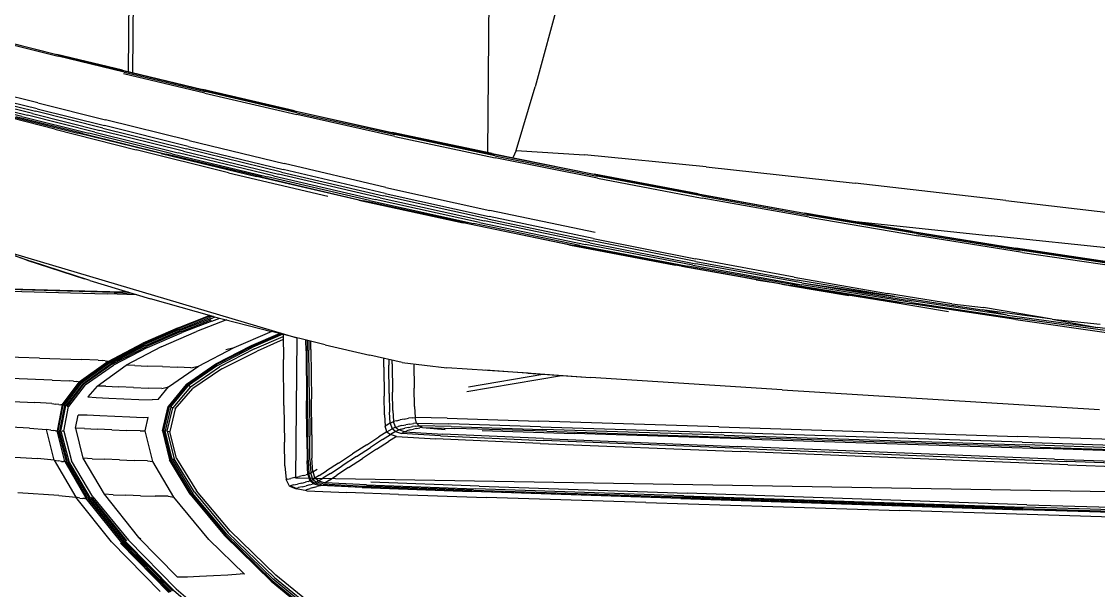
# Model space of a CAD drawing. Extents: x 526875 to 527530, y 3493038 to 3493574.
# Drawn here: x 527098.109 to 527099.499, y 3493322.236 to 3493322.971 of the extents above; entities that cross this region are included whole.
import ezdxf

# ---------------------------------------------------------------- set-up
doc = ezdxf.new("R2010")
doc.units = 0
doc.header["$LTSCALE"] = 2
doc.layers.get('0').update_dxf_attribs({"linetype": 'CONTINUOUS'})
doc.layers.add('L-WATER水景', color=5, linetype='CONTINUOUS')
doc.layers.add('W-_BOLLARD系船栓', color=4, linetype='CONTINUOUS')

# ---------------------------------------------------------------- blocks, each defined once
blk = doc.blocks.new('$matou$00000056')
at = {"color": 0, "linetype": 'Continuous'}
for p, q in [((5230.62, 1737.32, 0), (5179.53, 1790.79, 0)), ((5232.84, 1738.88, 0), (5181.57, 1792.64, 0)), ((5146.16, 1724.28, 0), (5096.73, 1773.61, 0)), ((5097.55, 1775.8, 0), (5147.24, 1726.15, 0)), ((5148.12, 1727.33, 0), (5098.27, 1777.18, 0)), ((5098.81, 1777.91, 0), (5148.74, 1727.95, 0)), ((5149.04, 1728.17, 0), (5099.07, 1778.14, 0)), ((5095.89, 1770.44, 0), (5144.95, 1721.58, 0)), ((5230.62, 1737.32, 0), (5272.25, 1685.67, 0)), ((5232.84, 1738.88, 0), (5274.62, 1686.87, 0)), ((5275.75, 1687.45, 0), (5233.9, 1739.63, 0)), ((5234.91, 1740.33, 0), (5276.83, 1688, 0)), ((5277.84, 1688.51, 0), (5235.85, 1740.98, 0)), ((5236.99, 1741.45, 0), (5279.05, 1688.86, 0)), ((5286.62, 1687.53, 0), (5244.31, 1740.4, 0)), ((5187.58, 1677.9, 0), (5147.24, 1726.15, 0)), ((5148.12, 1727.33, 0), (5188.62, 1678.82, 0)), ((5189.32, 1679.33, 0), (5148.74, 1727.95, 0)), ((5149.04, 1728.17, 0), (5189.64, 1679.51, 0)), ((5184.68, 1674.35, 0), (5144.95, 1721.58, 0)), ((5146.16, 1724.28, 0), (5186.26, 1676.44, 0)), ((5171.97, 1720.92, 0), (5175.67, 1720.79, 0)), ((5171.97, 1720.92, 0), (5202.87, 1683.99, 0)), ((5186.35, 1721.9, 0), (5175.67, 1720.79, 0)), ((5198.56, 1722.78, 0), (5186.35, 1721.9, 0)), ((5210.66, 1723.58, 0), (5198.56, 1722.78, 0)), ((5220.97, 1724.3, 0), (5210.66, 1723.58, 0)), ((5228.2, 1724.47, 0), (5220.97, 1724.3, 0)), ((5229.99, 1724.38, 0), (5228.2, 1724.47, 0)), ((5263.53, 1682.66, 0), (5229.99, 1724.38, 0)), ((5275.75, 1687.45, 0), (5306.72, 1640.22, 0)), ((5307.85, 1640.58, 0), (5276.83, 1688, 0)), ((5277.84, 1688.51, 0), (5308.89, 1640.93, 0)), ((5286.62, 1687.53, 0), (5317.88, 1639.66, 0)), ((5218.45, 1634.74, 0), (5188.62, 1678.82, 0)), ((5189.32, 1679.33, 0), (5219.2, 1635.1, 0)), ((5219.54, 1635.25, 0), (5189.64, 1679.51, 0)), ((5202.87, 1683.99, 0), (5233.34, 1638.9, 0)), ((5261.65, 1684.18, 0), (5263.53, 1682.66, 0)), ((5293.51, 1636.36, 0), (5263.53, 1682.66, 0)), ((5303.07, 1639.06, 0), (5272.25, 1685.67, 0)), ((5273.44, 1686.27, 0), (5304.31, 1639.45, 0)), ((5305.53, 1639.84, 0), (5274.62, 1686.87, 0)), ((5184.68, 1674.35, 0), (5213.88, 1631.81, 0)), ((5215.77, 1633.16, 0), (5186.26, 1676.44, 0)), ((5187.58, 1677.9, 0), (5217.3, 1634.12, 0)), ((4128.6, 1650.64, 0), (4501.09, 1640.8, 0)), ((4128.75, 1653.53, 0), (4502.62, 1643.74, 0)), ((4501.99, 1642.1, 0), (4129.02, 1651.9, 0)), ((4502.55, 1643.21, 0), (4129.08, 1653, 0)), ((4381.15, 1651.98, 0), (4608.37, 1645.8, 0)), ((4499.01, 1638.08, 0), (4127.38, 1648.08, 0)), ((4501.99, 1642.1, 0), (4795.67, 1633.34, 0)), ((4502.55, 1643.21, 0), (4796.64, 1634.44, 0)), ((4797.04, 1634.96, 0), (4502.62, 1643.74, 0)), ((4827, 1639.56, 0), (4608.37, 1645.8, 0)), ((5310.14, 1641.14, 0), (5308.89, 1640.93, 0)), ((5310.14, 1641.14, 0), (5311.87, 1641.08, 0)), ((5314.36, 1640.63, 0), (5311.87, 1641.08, 0)), ((4499.01, 1638.08, 0), (4791.59, 1629.18, 0)), ((4794.38, 1632, 0), (4501.09, 1640.8, 0)), ((4794.38, 1632, 0), (4973.93, 1626.62, 0)), ((4975.46, 1627.98, 0), (4795.67, 1633.34, 0)), ((4976.69, 1629.07, 0), (4796.64, 1634.44, 0)), ((4797.04, 1634.96, 0), (4977.32, 1629.59, 0)), ((4827, 1639.56, 0), (4964.45, 1635.76, 0)), ((5040.09, 1633.52, 0), (4964.45, 1635.76, 0)), ((5040.09, 1633.52, 0), (5084.69, 1632.06, 0)), ((5119.14, 1630.45, 0), (5084.69, 1632.06, 0)), ((5231.34, 1597.01, 0), (5213.88, 1631.81, 0)), ((5215.77, 1633.16, 0), (5233.43, 1597.5, 0)), ((5235.09, 1597.87, 0), (5217.3, 1634.12, 0)), ((5218.45, 1634.74, 0), (5219.2, 1635.1, 0)), ((5218.45, 1634.74, 0), (5236.3, 1598.15, 0)), ((5219.54, 1635.25, 0), (5219.2, 1635.1, 0)), ((5237.06, 1598.34, 0), (5219.2, 1635.1, 0)), ((5219.54, 1635.25, 0), (5237.39, 1598.45, 0)), ((5238.37, 1637.73, 0), (5233.34, 1638.9, 0)), ((5233.34, 1638.9, 0), (5251.81, 1600.69, 0)), ((5238.37, 1637.73, 0), (5249.51, 1637.78, 0)), ((5262.23, 1637.57, 0), (5249.51, 1637.78, 0)), ((5262.23, 1637.57, 0), (5274.82, 1637.27, 0)), ((5285.56, 1637.04, 0), (5274.82, 1637.27, 0)), ((5285.56, 1637.04, 0), (5293.51, 1636.36, 0)), ((5311.99, 1597.56, 0), (5293.51, 1636.36, 0)), ((5303.07, 1639.06, 0), (5321.71, 1600.72, 0)), ((5305.53, 1639.84, 0), (5324.21, 1601, 0)), ((5325.41, 1601.14, 0), (5306.72, 1640.22, 0)), ((5307.85, 1640.58, 0), (5326.55, 1601.29, 0)), ((5327.6, 1601.45, 0), (5308.89, 1640.93, 0)), ((5314.36, 1640.63, 0), (5317.88, 1639.66, 0)), ((5332.41, 1638.03, 0), (5317.88, 1639.66, 0)), ((5336.64, 1600.04, 0), (5317.88, 1639.66, 0)), ((5332.41, 1638.03, 0), (5367.9, 1635.61, 0)), ((4970.68, 1623.73, 0), (4791.59, 1629.18, 0)), ((4970.68, 1623.73, 0), (5064.12, 1620.62, 0)), ((5067.61, 1623.55, 0), (4973.93, 1626.62, 0)), ((4975.46, 1627.98, 0), (5069.28, 1624.92, 0)), ((4976.69, 1629.07, 0), (5070.66, 1625.99, 0)), ((5071.44, 1626.52, 0), (4977.32, 1629.59, 0)), ((5067.61, 1623.55, 0), (5103.31, 1621.67, 0)), ((5105.04, 1623.04, 0), (5069.28, 1624.92, 0)), ((5106.5, 1624.1, 0), (5070.66, 1625.99, 0)), ((5071.44, 1626.52, 0), (5107.36, 1624.62, 0)), ((5105.04, 1623.04, 0), (5110.67, 1621.24, 0)), ((5106.5, 1624.1, 0), (5107.36, 1624.62, 0)), ((5106.5, 1624.1, 0), (5112.15, 1622.28, 0)), ((5108.62, 1625.22, 0), (5107.36, 1624.62, 0)), ((5113.05, 1622.8, 0), (5107.36, 1624.62, 0)), ((5108.62, 1625.22, 0), (5110.52, 1625.97, 0)), ((5113.3, 1626.92, 0), (5110.52, 1625.97, 0)), ((5113.05, 1622.8, 0), (5112.15, 1622.28, 0)), ((5113.05, 1622.8, 0), (5114.43, 1623.4, 0)), ((5113.05, 1622.8, 0), (5116.49, 1619.94, 0)), ((5113.3, 1626.92, 0), (5116.25, 1627.96, 0)), ((5116.54, 1624.16, 0), (5114.43, 1623.4, 0)), ((5118.68, 1628.98, 0), (5116.25, 1627.96, 0)), ((5116.54, 1624.16, 0), (5119.66, 1625.13, 0)), ((5118.68, 1628.98, 0), (5119.87, 1629.85, 0)), ((5119.14, 1630.45, 0), (5128.25, 1628.71, 0)), ((5119.14, 1630.45, 0), (5119.87, 1629.85, 0)), ((5123.09, 1626.2, 0), (5119.66, 1625.13, 0)), ((5123.09, 1626.2, 0), (5126.13, 1627.24, 0)), ((5123.5, 1622.29, 0), (5127.22, 1623.37, 0)), ((5128.08, 1628.12, 0), (5126.13, 1627.24, 0)), ((5130.65, 1624.42, 0), (5127.22, 1623.37, 0)), ((5128.08, 1628.12, 0), (5128.25, 1628.71, 0)), ((5128.08, 1628.12, 0), (5133.09, 1625.31, 0)), ((5133.84, 1625.9, 0), (5128.25, 1628.71, 0)), ((5130.65, 1624.42, 0), (5133.09, 1625.31, 0)), ((5133.84, 1625.9, 0), (5133.09, 1625.31, 0)), ((5133.84, 1625.9, 0), (5136.85, 1618.76, 0)), ((5083.26, 1605.07, 0), (5093.32, 1613.45, 0)), ((5099.71, 1618.73, 0), (5093.32, 1613.45, 0)), ((5098.84, 1611.64, 0), (5105.27, 1616.93, 0)), ((5099.71, 1618.73, 0), (5103.31, 1621.67, 0)), ((5108.64, 1614.09, 0), (5102.17, 1608.81, 0)), ((5108.91, 1619.87, 0), (5103.31, 1621.67, 0)), ((5108.91, 1619.87, 0), (5105.27, 1616.93, 0)), ((5108.64, 1614.09, 0), (5112.3, 1617.03, 0)), ((5108.91, 1619.87, 0), (5110.67, 1621.24, 0)), ((5108.91, 1619.87, 0), (5112.3, 1617.03, 0)), ((5111.44, 1621.78, 0), (5110.67, 1621.24, 0)), ((5114.07, 1618.39, 0), (5110.67, 1621.24, 0)), ((5111.44, 1621.78, 0), (5112.15, 1622.28, 0)), ((5115.56, 1619.43, 0), (5112.15, 1622.28, 0)), ((5114.07, 1618.39, 0), (5112.3, 1617.03, 0)), ((5114.08, 1609.96, 0), (5112.3, 1617.03, 0)), ((5114.07, 1618.39, 0), (5114.85, 1618.93, 0)), ((5114.07, 1618.39, 0), (5115.85, 1611.29, 0)), ((5115.56, 1619.43, 0), (5114.85, 1618.93, 0)), ((5115.56, 1619.43, 0), (5116.49, 1619.94, 0)), ((5115.56, 1619.43, 0), (5117.35, 1612.31, 0)), ((5117.93, 1620.54, 0), (5116.49, 1619.94, 0)), ((5118.29, 1612.81, 0), (5116.49, 1619.94, 0)), ((5117.93, 1620.54, 0), (5120.17, 1621.3, 0)), ((5118.29, 1612.81, 0), (5119.77, 1613.41, 0)), ((5122.07, 1614.17, 0), (5119.77, 1613.41, 0)), ((5123.5, 1622.29, 0), (5120.17, 1621.3, 0)), ((5122.07, 1614.17, 0), (5125.5, 1615.15, 0)), ((5129.38, 1616.24, 0), (5125.5, 1615.15, 0)), ((5129.38, 1616.24, 0), (5133.02, 1617.29, 0)), ((5135.73, 1618.18, 0), (5133.02, 1617.29, 0)), ((5135.73, 1618.18, 0), (5136.85, 1618.76, 0)), ((5138.16, 1604.06, 0), (5136.85, 1618.76, 0)), ((4464.08, 1594.63, 0), (4104.99, 1607.27, 0)), ((5083.26, 1605.07, 0), (5071.33, 1595.11, 0)), ((5098.84, 1611.64, 0), (5088.7, 1603.24, 0)), ((5091.99, 1600.41, 0), (5102.17, 1608.81, 0)), ((5114.08, 1609.96, 0), (5110.41, 1607.07, 0)), ((5114.08, 1609.96, 0), (5115.85, 1611.29, 0)), ((5114.08, 1609.96, 0), (5114.86, 1595.47, 0)), ((5116.64, 1611.83, 0), (5115.85, 1611.29, 0)), ((5116.63, 1596.74, 0), (5115.85, 1611.29, 0)), ((5116.64, 1611.83, 0), (5117.35, 1612.31, 0)), ((5118.29, 1612.81, 0), (5117.35, 1612.31, 0)), ((5118.13, 1597.71, 0), (5117.35, 1612.31, 0)), ((5118.29, 1612.81, 0), (5119.08, 1598.19, 0)), ((5138.16, 1604.06, 0), (5138.71, 1578.55, 0)), ((4108.38, 1603.82, 0), (4465.57, 1591.18, 0)), ((4475.7, 1588.66, 0), (4121.78, 1601.11, 0)), ((5059.32, 1585.1, 0), (5071.33, 1595.11, 0)), ((5076.67, 1593.26, 0), (5088.7, 1603.24, 0)), ((5091.99, 1600.41, 0), (5079.9, 1590.43, 0)), ((5115.24, 1570.39, 0), (5114.86, 1595.47, 0)), ((5116.63, 1596.74, 0), (5117.01, 1571.53, 0)), ((5118.13, 1597.71, 0), (5118.5, 1572.4, 0)), ((5119.45, 1572.85, 0), (5119.08, 1598.19, 0)), ((5231.34, 1597.01, 0), (5237.52, 1568.2, 0)), ((5235.09, 1597.87, 0), (5233.43, 1597.5, 0)), ((5239.73, 1567.8, 0), (5233.43, 1597.5, 0)), ((5235.09, 1597.87, 0), (5236.3, 1598.15, 0)), ((5235.09, 1597.87, 0), (5241.43, 1567.58, 0)), ((5237.06, 1598.34, 0), (5236.3, 1598.15, 0)), ((5242.65, 1567.49, 0), (5236.3, 1598.15, 0)), ((5237.06, 1598.34, 0), (5237.39, 1598.45, 0)), ((5237.06, 1598.34, 0), (5243.4, 1567.5, 0)), ((5243.7, 1567.58, 0), (5237.39, 1598.45, 0)), ((5256.51, 1599.85, 0), (5251.81, 1600.69, 0)), ((5251.81, 1600.69, 0), (5258.58, 1567.78, 0)), ((5256.51, 1599.85, 0), (5267.77, 1599.65, 0)), ((5280.63, 1599.17, 0), (5267.77, 1599.65, 0)), ((5280.63, 1599.17, 0), (5293.34, 1598.61, 0)), ((5304.18, 1598.17, 0), (5293.34, 1598.61, 0)), ((5304.18, 1598.17, 0), (5311.99, 1597.56, 0)), ((5318.74, 1565.53, 0), (5311.99, 1597.56, 0)), ((5328.78, 1569.01, 0), (5321.71, 1600.72, 0)), ((5331.25, 1568.74, 0), (5324.21, 1601, 0)), ((5325.41, 1601.14, 0), (5332.43, 1568.63, 0)), ((5327.6, 1601.45, 0), (5326.55, 1601.29, 0)), ((5333.55, 1568.55, 0), (5326.55, 1601.29, 0)), ((5327.6, 1601.45, 0), (5328.85, 1601.51, 0)), ((5327.6, 1601.45, 0), (5334.57, 1568.52, 0)), ((5330.59, 1601.37, 0), (5328.85, 1601.51, 0)), ((5330.59, 1601.37, 0), (5333.09, 1600.92, 0)), ((5336.64, 1600.04, 0), (5333.09, 1600.92, 0)), ((5336.64, 1600.04, 0), (5351.25, 1598.59, 0)), ((5336.64, 1600.04, 0), (5343.56, 1567.07, 0)), ((5386.9, 1596.41, 0), (5351.25, 1598.59, 0)), ((4182.29, 1586.27, 0), (4485.38, 1577.45, 0)), ((4464.08, 1594.63, 0), (4746.07, 1583.82, 0)), ((4744.81, 1580.46, 0), (4465.57, 1591.18, 0)), ((4475.7, 1588.66, 0), (4748.7, 1578.31, 0)), ((5076.67, 1593.26, 0), (5064.57, 1583.23, 0)), ((5067.74, 1580.41, 0), (5079.9, 1590.43, 0)), ((4496.82, 1575.86, 0), (4183.87, 1584.87, 0)), ((4188.8, 1582.8, 0), (4500.93, 1573.85, 0)), ((4503.46, 1570.96, 0), (4191.8, 1579.86, 0)), ((4736.54, 1570.27, 0), (4485.38, 1577.45, 0)), ((4744.81, 1580.46, 0), (4915.56, 1573.81, 0)), ((4918.51, 1577.12, 0), (4746.07, 1583.82, 0)), ((4915.63, 1571.89, 0), (4748.7, 1578.31, 0)), ((4918.51, 1577.12, 0), (5008.3, 1573.28, 0)), ((5042.3, 1571.03, 0), (5049.04, 1576.57, 0)), ((5059.32, 1585.1, 0), (5049.04, 1576.57, 0)), ((5054.21, 1574.68, 0), (5064.57, 1583.23, 0)), ((5067.74, 1580.41, 0), (5057.33, 1571.86, 0)), ((5139.4, 1538.98, 0), (5138.71, 1578.55, 0)), ((4196.74, 1573.76, 0), (4507.41, 1564.81, 0)), ((4496.82, 1575.86, 0), (4756.41, 1568.47, 0)), ((4760.12, 1566.48, 0), (4500.93, 1573.85, 0)), ((4503.46, 1570.96, 0), (4762.41, 1563.61, 0)), ((4736.54, 1570.27, 0), (4889.12, 1565.99, 0)), ((4912.86, 1564.05, 0), (4756.41, 1568.47, 0)), ((5004.45, 1569.99, 0), (4915.56, 1573.81, 0)), ((4915.63, 1571.89, 0), (5002.53, 1568.19, 0)), ((5035.42, 1565.99, 0), (5002.53, 1568.19, 0)), ((5004.45, 1569.99, 0), (5038.1, 1567.75, 0)), ((5042.3, 1571.03, 0), (5008.3, 1573.28, 0)), ((5035.42, 1565.99, 0), (5038.1, 1567.75, 0)), ((5043.13, 1565.85, 0), (5038.1, 1567.75, 0)), ((5042.3, 1571.03, 0), (5047.41, 1569.13, 0)), ((5043.13, 1565.85, 0), (5047.41, 1569.13, 0)), ((5054.21, 1574.68, 0), (5047.41, 1569.13, 0)), ((5050.49, 1566.32, 0), (5047.41, 1569.13, 0)), ((5050.49, 1566.32, 0), (5057.33, 1571.86, 0)), ((5115.24, 1570.39, 0), (5115.82, 1531.5, 0)), ((5117.59, 1532.44, 0), (5117.01, 1571.53, 0)), ((5119.09, 1533.17, 0), (5118.5, 1572.4, 0)), ((5119.45, 1572.85, 0), (5120.03, 1533.55, 0)), ((5232.89, 1543.63, 0), (5237.52, 1568.2, 0)), ((5239.73, 1567.8, 0), (5235.14, 1542.42, 0)), ((5236.84, 1541.64, 0), (5241.43, 1567.58, 0)), ((5239.73, 1567.8, 0), (5237.52, 1568.2, 0)), ((5242.65, 1567.49, 0), (5238.02, 1541.21, 0)), ((5238.73, 1541.06, 0), (5243.4, 1567.5, 0)), ((5243.7, 1567.58, 0), (5238.98, 1541.11, 0)), ((5239.73, 1567.8, 0), (5241.43, 1567.58, 0)), ((5242.65, 1567.49, 0), (5241.43, 1567.58, 0)), ((5242.65, 1567.49, 0), (5243.4, 1567.5, 0)), ((5243.7, 1567.58, 0), (5243.4, 1567.5, 0)), ((5258.58, 1567.78, 0), (5256.19, 1553.28, 0)), ((5263.08, 1567.81, 0), (5258.58, 1567.78, 0)), ((5263.08, 1567.81, 0), (5274.41, 1567.48, 0)), ((5287.33, 1566.88, 0), (5274.41, 1567.48, 0)), ((5287.33, 1566.88, 0), (5300.12, 1566.23, 0)), ((5328.78, 1569.01, 0), (5324.87, 1542.26, 0)), ((5331.25, 1568.74, 0), (5327.26, 1541.46, 0)), ((5328.39, 1541.11, 0), (5332.43, 1568.63, 0)), ((5328.78, 1569.01, 0), (5330.03, 1568.87, 0)), ((5333.55, 1568.55, 0), (5329.46, 1540.8, 0)), ((5330.42, 1540.57, 0), (5334.57, 1568.52, 0)), ((5333.55, 1568.55, 0), (5334.57, 1568.52, 0)), ((5335.79, 1568.43, 0), (5334.57, 1568.52, 0)), ((5335.79, 1568.43, 0), (5337.51, 1568.22, 0)), ((5340, 1567.79, 0), (5337.51, 1568.22, 0)), ((5340, 1567.79, 0), (5343.56, 1567.07, 0)), ((5358.2, 1565.88, 0), (5343.56, 1567.07, 0)), ((4764.97, 1557.49, 0), (4507.41, 1564.81, 0)), ((4760.12, 1566.48, 0), (4916.31, 1562.07, 0)), ((4918.45, 1559.22, 0), (4762.41, 1563.61, 0)), ((4968.62, 1563.87, 0), (4889.12, 1565.99, 0)), ((4912.86, 1564.05, 0), (4992.05, 1561.92, 0)), ((4995.39, 1559.94, 0), (4916.31, 1562.07, 0)), ((4918.45, 1559.22, 0), (4997.44, 1557.1, 0)), ((5019.87, 1561.38, 0), (4992.05, 1561.92, 0)), ((4995.39, 1559.94, 0), (5023.22, 1559.41, 0)), ((5019.87, 1561.38, 0), (5000.5, 1563.19, 0)), ((5019.87, 1561.38, 0), (5022.2, 1561.76, 0)), ((5019.87, 1561.38, 0), (5023.22, 1559.41, 0)), ((5024.92, 1562.35, 0), (5022.2, 1561.76, 0)), ((5025.7, 1559.8, 0), (5023.22, 1559.41, 0)), ((5025.28, 1556.57, 0), (5023.22, 1559.41, 0)), ((5024.92, 1562.35, 0), (5027.82, 1563.12, 0)), ((5025.7, 1559.8, 0), (5028.69, 1560.41, 0)), ((5030.68, 1564.02, 0), (5027.82, 1563.12, 0)), ((5031.92, 1561.19, 0), (5028.69, 1560.41, 0)), ((5030.68, 1564.02, 0), (5033.29, 1564.99, 0)), ((5030.97, 1557.58, 0), (5034.4, 1558.37, 0)), ((5031.92, 1561.19, 0), (5035.12, 1562.11, 0)), ((5035.42, 1565.99, 0), (5033.29, 1564.99, 0)), ((5037.81, 1559.29, 0), (5034.4, 1558.37, 0)), ((5038.02, 1563.09, 0), (5035.12, 1562.11, 0)), ((5035.42, 1565.99, 0), (5040.35, 1564.09, 0)), ((5037.81, 1559.29, 0), (5040.88, 1560.28, 0)), ((5038.02, 1563.09, 0), (5040.35, 1564.09, 0)), ((5043.13, 1565.85, 0), (5040.35, 1564.09, 0)), ((5043.32, 1561.28, 0), (5040.35, 1564.09, 0)), ((5043.32, 1561.28, 0), (5040.88, 1560.28, 0)), ((5043.13, 1565.85, 0), (5046.17, 1563.05, 0)), ((5043.32, 1561.28, 0), (5046.17, 1563.05, 0)), ((5043.32, 1561.28, 0), (5044.88, 1555.18, 0)), ((5050.49, 1566.32, 0), (5046.17, 1563.05, 0)), ((5047.77, 1556.91, 0), (5046.17, 1563.05, 0)), ((5047.77, 1556.91, 0), (5052.11, 1560.13, 0)), ((5050.49, 1566.32, 0), (5052.11, 1560.13, 0)), ((5052.82, 1548.09, 0), (5052.11, 1560.13, 0)), ((5311.02, 1565.72, 0), (5300.12, 1566.23, 0)), ((5311.02, 1565.72, 0), (5318.74, 1565.53, 0)), ((5318.74, 1565.53, 0), (5316.41, 1551.58, 0)), ((5358.2, 1565.88, 0), (5393.93, 1564.03, 0)), ((4764.97, 1557.49, 0), (4920.16, 1553.11, 0)), ((4998.72, 1551, 0), (4920.16, 1553.11, 0)), ((5025.28, 1556.57, 0), (4997.44, 1557.1, 0)), ((4998.72, 1551, 0), (5026.41, 1550.47, 0)), ((5025.28, 1556.57, 0), (5027.83, 1556.96, 0)), ((5025.28, 1556.57, 0), (5026.41, 1550.47, 0)), ((5028.98, 1550.86, 0), (5026.41, 1550.47, 0)), ((5026.98, 1538.74, 0), (5026.41, 1550.47, 0)), ((5030.97, 1557.58, 0), (5027.83, 1556.96, 0)), ((5028.98, 1550.86, 0), (5032.19, 1551.48, 0)), ((5035.72, 1552.28, 0), (5032.19, 1551.48, 0)), ((5035.72, 1552.28, 0), (5039.22, 1553.2, 0)), ((5042.39, 1554.19, 0), (5039.22, 1553.2, 0)), ((5042.39, 1554.19, 0), (5044.88, 1555.18, 0)), ((5047.77, 1556.91, 0), (5044.88, 1555.18, 0)), ((5045.57, 1543.37, 0), (5044.88, 1555.18, 0)), ((5047.77, 1556.91, 0), (5048.47, 1545.03, 0)), ((5256.19, 1553.28, 0), (5260.55, 1553.64, 0)), ((5260.55, 1553.64, 0), (5271.97, 1553.19, 0)), ((5271.97, 1553.19, 0), (5284.93, 1552.59, 0)), ((5284.93, 1552.59, 0), (5297.73, 1551.96, 0)), ((5297.73, 1551.96, 0), (5308.62, 1551.47, 0)), ((5308.62, 1551.47, 0), (5316.41, 1551.58, 0)), ((5045.57, 1543.37, 0), (5045.93, 1523.46, 0)), ((5048.83, 1524.98, 0), (5048.47, 1545.03, 0)), ((5052.82, 1548.09, 0), (5053.18, 1527.74, 0)), ((5232.89, 1543.63, 0), (5217.92, 1521.55, 0)), ((5220.15, 1519.69, 0), (5235.14, 1542.42, 0)), ((5236.84, 1541.64, 0), (5221.79, 1518.47, 0)), ((5222.92, 1517.77, 0), (5238.02, 1541.21, 0)), ((5238.73, 1541.06, 0), (5223.56, 1517.48, 0)), ((5223.76, 1517.51, 0), (5238.98, 1541.11, 0)), ((5236.84, 1541.64, 0), (5235.14, 1542.42, 0)), ((5236.84, 1541.64, 0), (5238.02, 1541.21, 0)), ((5238.73, 1541.06, 0), (5238.02, 1541.21, 0)), ((5238.73, 1541.06, 0), (5238.98, 1541.11, 0)), ((5310.58, 1518.86, 0), (5324.87, 1542.26, 0)), ((5326.07, 1541.86, 0), (5311.72, 1518.2, 0)), ((5312.83, 1517.56, 0), (5327.26, 1541.46, 0)), ((5328.39, 1541.11, 0), (5313.9, 1516.97, 0)), ((5314.89, 1516.46, 0), (5329.46, 1540.8, 0)), ((5330.42, 1540.57, 0), (5315.77, 1516.05, 0)), ((5326.07, 1541.86, 0), (5324.87, 1542.26, 0)), ((5328.39, 1541.11, 0), (5329.46, 1540.8, 0)), ((5330.42, 1540.57, 0), (5329.46, 1540.8, 0)), ((5330.42, 1540.57, 0), (5331.59, 1540.34, 0)), ((5333.26, 1540.07, 0), (5331.59, 1540.34, 0)), ((5333.26, 1540.07, 0), (5335.72, 1539.69, 0)), ((5339.27, 1539.14, 0), (5335.72, 1539.69, 0)), ((5339.27, 1539.14, 0), (5353.92, 1538.22, 0)), ((4710.5, 1516.88, 0), (4437.38, 1534.82, 0)), ((5026.98, 1538.74, 0), (5027.36, 1519, 0)), ((5116.59, 1478.37, 0), (5115.82, 1531.5, 0)), ((5117.59, 1532.44, 0), (5118.36, 1479.07, 0)), ((5119.09, 1533.17, 0), (5119.86, 1479.62, 0)), ((5120.81, 1479.93, 0), (5120.03, 1533.55, 0)), ((5139.4, 1538.98, 0), (5140.23, 1489.56, 0)), ((5247.77, 1533.94, 0), (5239.02, 1520.17, 0)), ((5247.77, 1533.94, 0), (5252.93, 1534.16, 0)), ((5264.35, 1533.95, 0), (5252.93, 1534.16, 0)), ((5277.31, 1533.37, 0), (5264.35, 1533.95, 0)), ((5290.12, 1532.73, 0), (5277.31, 1533.37, 0)), ((5301.01, 1532.2, 0), (5290.12, 1532.73, 0)), ((5300.32, 1519.88, 0), (5308.2, 1531.56, 0)), ((5308.2, 1531.56, 0), (5301.01, 1532.2, 0)), ((5389.68, 1536.72, 0), (5353.92, 1538.22, 0)), ((4982, 1522.1, 0), (4900.83, 1503.82, 0)), ((5046.49, 1493.05, 0), (5045.93, 1523.46, 0)), ((5048.83, 1524.98, 0), (5049.39, 1494.33, 0)), ((5053.74, 1496.62, 0), (5053.18, 1527.74, 0)), ((5193.08, 1500.21, 0), (5217.92, 1521.55, 0)), ((5244.78, 1522.02, 0), (5239.02, 1520.17, 0)), ((5244.78, 1522.02, 0), (5256.18, 1521.63, 0)), ((5269.17, 1521.07, 0), (5256.18, 1521.63, 0)), ((5269.17, 1521.07, 0), (5282, 1520.49, 0)), ((4710.5, 1516.88, 0), (4875.73, 1505.77, 0)), ((4980.58, 1516.97, 0), (4916.71, 1502.59, 0)), ((5027.87, 1492.7, 0), (5027.36, 1519, 0)), ((5220.15, 1519.69, 0), (5195.23, 1497.98, 0)), ((5196.8, 1496.49, 0), (5221.79, 1518.47, 0)), ((5222.92, 1517.77, 0), (5197.83, 1495.61, 0)), ((5198.4, 1495.24, 0), (5223.56, 1517.48, 0)), ((5223.76, 1517.51, 0), (5198.55, 1495.24, 0)), ((5239.02, 1520.17, 0), (5213.28, 1497.3, 0)), ((5220.15, 1519.69, 0), (5221.79, 1518.47, 0)), ((5222.92, 1517.77, 0), (5221.79, 1518.47, 0)), ((5222.92, 1517.77, 0), (5223.56, 1517.48, 0)), ((5223.76, 1517.51, 0), (5223.56, 1517.48, 0)), ((5300.32, 1519.88, 0), (5275.54, 1497.3, 0)), ((5292.97, 1520.04, 0), (5282, 1520.49, 0)), ((5310.58, 1518.86, 0), (5286.51, 1497.14, 0)), ((5287.56, 1496.27, 0), (5311.72, 1518.2, 0)), ((5312.83, 1517.56, 0), (5288.58, 1495.43, 0)), ((5289.55, 1494.65, 0), (5313.9, 1516.97, 0)), ((5314.89, 1516.46, 0), (5290.44, 1493.97, 0)), ((5291.23, 1493.41, 0), (5315.77, 1516.05, 0)), ((5292.97, 1520.04, 0), (5300.32, 1519.88, 0)), ((5314.89, 1516.46, 0), (5313.9, 1516.97, 0)), ((5314.89, 1516.46, 0), (5315.77, 1516.05, 0)), ((5316.87, 1515.7, 0), (5315.77, 1516.05, 0)), ((5316.87, 1515.7, 0), (5318.47, 1515.37, 0)), ((5320.89, 1515.02, 0), (5318.47, 1515.37, 0)), ((5320.89, 1515.02, 0), (5324.42, 1514.63, 0)), ((5339.08, 1513.95, 0), (5324.42, 1514.63, 0)), ((5339.08, 1513.95, 0), (5374.85, 1512.76, 0)), ((4929.57, 1501.59, 0), (4875.73, 1505.77, 0)), ((4966.14, 1498.55, 0), (4875.73, 1505.77, 0)), ((4929.57, 1501.59, 0), (4999.54, 1496.64, 0)), ((5037.89, 1491.3, 0), (4999.54, 1496.64, 0)), ((5046.49, 1493.05, 0), (5046.56, 1489.03, 0)), ((5049.5, 1488.27, 0), (5049.39, 1494.33, 0)), ((5053.74, 1496.62, 0), (5053.91, 1487.11, 0)), ((5193.08, 1500.21, 0), (5163.04, 1480.55, 0)), ((5165.11, 1478.16, 0), (5195.23, 1497.98, 0)), ((5196.8, 1496.49, 0), (5166.6, 1476.55, 0)), ((5167.58, 1475.59, 0), (5197.83, 1495.61, 0)), ((5198.4, 1495.24, 0), (5168.1, 1475.17, 0)), ((5168.24, 1475.19, 0), (5198.55, 1495.24, 0)), ((5213.28, 1497.3, 0), (5182.77, 1477.14, 0)), ((5198.4, 1495.24, 0), (5197.83, 1495.61, 0)), ((5198.4, 1495.24, 0), (5198.55, 1495.24, 0)), ((5219.84, 1499.29, 0), (5213.28, 1497.3, 0)), ((5219.84, 1499.29, 0), (5231.27, 1498.91, 0)), ((5244.28, 1498.37, 0), (5231.27, 1498.91, 0)), ((5244.28, 1498.37, 0), (5257.13, 1497.83, 0)), ((5245.63, 1477.19, 0), (5275.54, 1497.3, 0)), ((5268.13, 1497.42, 0), (5257.13, 1497.83, 0)), ((5257.31, 1477.77, 0), (5286.51, 1497.14, 0)), ((5287.56, 1496.27, 0), (5258.25, 1476.73, 0)), ((5259.16, 1475.72, 0), (5288.58, 1495.43, 0)), ((5289.55, 1494.65, 0), (5260.02, 1474.79, 0)), ((5260.81, 1473.96, 0), (5290.44, 1493.97, 0)), ((5291.23, 1493.41, 0), (5261.49, 1473.28, 0)), ((5268.13, 1497.42, 0), (5275.54, 1497.3, 0)), ((5291.23, 1493.41, 0), (5290.44, 1493.97, 0)), ((5291.23, 1493.41, 0), (5292.24, 1492.95, 0)), ((5293.77, 1492.56, 0), (5292.24, 1492.95, 0)), ((5037.89, 1491.3, 0), (5065.78, 1484.01, 0)), ((5104.4, 1473.19, 0), (5065.78, 1484.01, 0)), ((5140.7, 1462.43, 0), (5140.23, 1489.56, 0)), ((5293.77, 1492.56, 0), (5296.14, 1492.23, 0)), ((5299.68, 1491.93, 0), (5296.14, 1492.23, 0)), ((5299.68, 1491.93, 0), (5314.34, 1491.4, 0)), ((5350.12, 1490.4, 0), (5314.34, 1491.4, 0)), ((5350.12, 1490.4, 0), (5416.98, 1488.67, 0)), ((5116.59, 1478.37, 0), (5116.72, 1469.54, 0)), ((5118.51, 1469.01, 0), (5118.36, 1479.07, 0)), ((5120.02, 1468.56, 0), (5119.86, 1479.62, 0)), ((5120.81, 1479.93, 0), (5120.97, 1468.28, 0)), ((5140.61, 1468.04, 0), (5163.04, 1480.55, 0)), ((5165.11, 1478.16, 0), (5140.67, 1464.55, 0)), ((5141.06, 1462.32, 0), (5166.6, 1476.55, 0)), ((5167.58, 1475.59, 0), (5142.82, 1461.8, 0)), ((5143.64, 1461.56, 0), (5168.1, 1475.17, 0)), ((5168.24, 1475.19, 0), (5143.7, 1461.54, 0)), ((5182.77, 1477.14, 0), (5152.22, 1460.29, 0)), ((5189.79, 1479.07, 0), (5182.77, 1477.14, 0)), ((5245.63, 1477.19, 0), (5215.39, 1460.32, 0)), ((5257.31, 1477.77, 0), (5227.61, 1461.42, 0)), ((5228.44, 1460.25, 0), (5258.25, 1476.73, 0)), ((5259.16, 1475.72, 0), (5229.24, 1459.11, 0)), ((5229.99, 1458.05, 0), (5260.02, 1474.79, 0)), ((5104.4, 1473.19, 0), (5150.82, 1459.43, 0)), ((5260.81, 1473.96, 0), (5230.66, 1457.1, 0)), ((5231.21, 1456.32, 0), (5261.49, 1473.28, 0)), ((4364.45, 1457.58, 0), (4439.68, 1446.78, 0)), ((5152.22, 1460.29, 0), (5150.62, 1459.49, 0)), ((5202.09, 1443.33, 0), (5150.82, 1459.43, 0)), ((5189.64, 1447.44, 0), (5215.39, 1460.32, 0)), ((5202.06, 1448.76, 0), (5227.61, 1461.42, 0)), ((5228.44, 1460.25, 0), (5202.79, 1447.48, 0)), ((5203.49, 1446.24, 0), (5229.24, 1459.11, 0)), ((5229.99, 1458.05, 0), (5204.13, 1445.08, 0)), ((5204.67, 1444.04, 0), (5230.66, 1457.1, 0)), ((5231.21, 1456.32, 0), (5205.08, 1443.16, 0)), ((4424.63, 1451.04, 0), (4508.45, 1437.58, 0)), ((4509.99, 1438.82, 0), (4427.9, 1452.47, 0)), ((4517.51, 1434.4, 0), (4439.68, 1446.78, 0)), ((4478.88, 1438.28, 0), (4439.68, 1446.78, 0)), ((5189.64, 1447.44, 0), (5189.39, 1447.32, 0)), ((5202.06, 1448.76, 0), (5195.37, 1445.44, 0)), ((4478.88, 1438.28, 0), (4437.48, 1443.06, 0)), ((4478.88, 1438.28, 0), (4539.21, 1428.94, 0)), ((4478.88, 1438.28, 0), (4537.95, 1426.17, 0)), ((4599.82, 1421.63, 0), (4508.45, 1437.58, 0)), ((4509.99, 1438.82, 0), (4601.89, 1422.71, 0)), ((5203.49, 1446.24, 0), (5199.38, 1444.18, 0)), ((5201.2, 1443.61, 0), (5204.13, 1445.08, 0)), ((5202.09, 1443.33, 0), (5255.29, 1425.46, 0)), ((5204.67, 1444.04, 0), (5202.79, 1443.09, 0)), ((5204.09, 1442.66, 0), (5205.08, 1443.16, 0)), ((4517.51, 1434.4, 0), (4603.71, 1419.17, 0)), ((4517.51, 1434.4, 0), (4539.21, 1428.94, 0)), ((4614.32, 1415.38, 0), (4539.21, 1428.94, 0)), ((4620.83, 1420.53, 0), (4568.1, 1431.02, 0)), ((4565.15, 1422.67, 0), (4537.95, 1426.17, 0)), ((4565.15, 1422.67, 0), (4620.88, 1412.09, 0)), ((4599.82, 1421.63, 0), (4694.55, 1403.57, 0)), ((4698.01, 1404.56, 0), (4601.89, 1422.71, 0)), ((4694.45, 1401.56, 0), (4603.71, 1419.17, 0)), ((4609.15, 1422.37, 0), (4704.04, 1404.45, 0)), ((4711.85, 1403.18, 0), (4620.83, 1420.53, 0)), ((5307.48, 1406.41, 0), (5255.29, 1425.46, 0)), ((5266.87, 1421.23, 0), (5292.53, 1420.62, 0)), ((5286.46, 1419.14, 0), (5271.64, 1419.49, 0)), ((5286.46, 1419.14, 0), (5393.95, 1416.59, 0)), ((5400.1, 1418.07, 0), (5292.53, 1420.62, 0)), ((4694.45, 1401.56, 0), (4614.32, 1415.38, 0)), ((4614.32, 1415.38, 0), (4698.5, 1398.59, 0)), ((4701.11, 1395.61, 0), (4620.88, 1412.09, 0)), ((4705.3, 1404.43, 0), (4654.09, 1414.76, 0)), ((5274.54, 1418.43, 0), (5279.63, 1418.31, 0)), ((5386.99, 1415.77, 0), (5279.63, 1418.31, 0)), ((4694.45, 1401.56, 0), (4785.91, 1382.02, 0)), ((4788.43, 1383.79, 0), (4694.55, 1403.57, 0)), ((4698.01, 1404.56, 0), (4792.75, 1384.75, 0)), ((4798.08, 1384.81, 0), (4704.04, 1404.45, 0)), ((4711.85, 1403.18, 0), (4803.6, 1383.9, 0)), ((4733.99, 1398.64, 0), (4720.64, 1401.33, 0)), ((5307.48, 1406.41, 0), (5358.65, 1386.21, 0)), ((5361.95, 1385.02, 0), (5312.2, 1404.55, 0)), ((4786, 1379.53, 0), (4698.5, 1398.59, 0)), ((4701.11, 1395.61, 0), (4786.23, 1376.74, 0)), ((4733.99, 1398.64, 0), (4747.63, 1395.66, 0)), ((4877.44, 1360.83, 0), (4785.91, 1382.02, 0)), ((4788.43, 1383.79, 0), (4881.2, 1362.5, 0)), ((4886, 1363.47, 0), (4792.75, 1384.75, 0)), ((4798.08, 1384.81, 0), (4891.01, 1363.65, 0)), ((4895.42, 1362.94, 0), (4803.6, 1383.9, 0)), ((5408.81, 1364.85, 0), (5358.65, 1386.21, 0)), ((5361.95, 1385.02, 0), (5412.18, 1363.75, 0)), ((4504.86, 1366.56, 0), (4426.02, 1380.03, 0)), ((4428.35, 1377.87, 0), (4507.21, 1364.22, 0)), ((4508.71, 1362.92, 0), (4429.99, 1376.58, 0)), ((4431.93, 1375.71, 0), (4510.59, 1362.06, 0)), ((4786, 1379.53, 0), (4875.54, 1358.55, 0)), ((4874.57, 1355.85, 0), (4786.23, 1376.74, 0)), ((4504.86, 1366.56, 0), (4594.62, 1349.74, 0)), ((4596.49, 1347.39, 0), (4507.21, 1364.22, 0)), ((4508.71, 1362.92, 0), (4597.83, 1346.07, 0)), ((4886, 1363.47, 0), (4977.63, 1340.93, 0)), ((4982.59, 1341.19, 0), (4891.01, 1363.65, 0)), ((4895.42, 1362.94, 0), (4986.68, 1340.58, 0)), ((4421.67, 1362.2, 0), (4531.55, 1348.87, 0)), ((4599.64, 1345.21, 0), (4510.59, 1362.06, 0)), ((4874.57, 1355.85, 0), (4964.43, 1333.32, 0)), ((4965.81, 1336.01, 0), (4875.54, 1358.55, 0)), ((4877.44, 1360.83, 0), (4968.41, 1338.23, 0)), ((4972.63, 1339.91, 0), (4881.2, 1362.5, 0)), ((4651.27, 1334.81, 0), (4531.55, 1348.87, 0)), ((4688.83, 1330.9, 0), (4594.62, 1349.74, 0)), ((4596.49, 1347.39, 0), (4690.06, 1328.61, 0)), ((4691.25, 1327.28, 0), (4597.83, 1346.07, 0)), ((4599.64, 1345.21, 0), (4692.99, 1326.41, 0)), ((4872.88, 1349.63, 0), (4963.77, 1326.88, 0)), ((4965.81, 1336.01, 0), (5055.52, 1312.25, 0)), ((5058.16, 1314.5, 0), (4968.41, 1338.23, 0)), ((4972.63, 1339.91, 0), (5062.45, 1316.22, 0)), ((5067.53, 1317.31, 0), (4977.63, 1340.93, 0)), ((4982.59, 1341.19, 0), (5072.57, 1317.62, 0)), ((5076.72, 1317.07, 0), (4986.68, 1340.58, 0)), ((4688.83, 1330.9, 0), (4781.01, 1311.32, 0)), ((4781.79, 1309.1, 0), (4690.06, 1328.61, 0)), ((4691.25, 1327.28, 0), (4782.86, 1307.76, 0)), ((4784.55, 1306.89, 0), (4692.99, 1326.41, 0)), ((5053.46, 1303.12, 0), (4963.77, 1326.88, 0)), ((5054.13, 1309.55, 0), (4964.43, 1333.32, 0)), ((4519.6, 1310.65, 0), (4410.44, 1325.37, 0)), ((5067.53, 1317.31, 0), (5155.58, 1292.8, 0)), ((5160.69, 1293.17, 0), (5072.57, 1317.62, 0)), ((5076.72, 1317.07, 0), (5164.91, 1292.66, 0)), ((4519.6, 1310.65, 0), (4649.48, 1293.65, 0)), ((4871.22, 1291.01, 0), (4781.01, 1311.32, 0)), ((4781.79, 1309.1, 0), (4871.71, 1288.84, 0)), ((4872.67, 1287.52, 0), (4782.86, 1307.76, 0)), ((5054.13, 1309.55, 0), (5141.97, 1284.9, 0)), ((5143.39, 1287.62, 0), (5055.52, 1312.25, 0)), ((5058.16, 1314.5, 0), (5146.07, 1289.9, 0)), ((5150.42, 1291.67, 0), (5062.45, 1316.22, 0)), ((5188.94, 1288.96, 0), (5103.22, 1313.29, 0)), ((4784.55, 1306.89, 0), (4874.31, 1286.64, 0)), ((5053.46, 1303.12, 0), (5141.3, 1278.5, 0)), ((4777.91, 1277.67, 0), (4649.48, 1293.65, 0)), ((4871.22, 1291.01, 0), (4959.55, 1269.96, 0)), ((4959.82, 1267.84, 0), (4871.71, 1288.84, 0)), ((5228.09, 1266.05, 0), (5146.07, 1289.9, 0)), ((5150.42, 1291.67, 0), (5232.47, 1267.87, 0)), ((5237.66, 1269.06, 0), (5155.58, 1292.8, 0)), ((5160.69, 1293.17, 0), (5242.82, 1269.49, 0)), ((5247.06, 1269.02, 0), (5164.91, 1292.66, 0)), ((5188.94, 1288.96, 0), (5268.85, 1265.31, 0)), ((4872.67, 1287.52, 0), (4960.68, 1266.53, 0)), ((4962.27, 1265.66, 0), (4874.31, 1286.64, 0)), ((5223.96, 1261.02, 0), (5141.97, 1284.9, 0)), ((5143.39, 1287.62, 0), (5225.39, 1263.74, 0)), ((4777.91, 1277.67, 0), (4882.72, 1265.98, 0)), ((5223.29, 1254.64, 0), (5141.3, 1278.5, 0)), ((4941.73, 1261.87, 0), (4882.72, 1265.98, 0)), ((4941.73, 1261.87, 0), (4925.82, 1193.21, 0)), ((4941.73, 1261.87, 0), (4944.54, 1269.89, 0)), ((5046.03, 1248.16, 0), (4959.55, 1269.96, 0)), ((4959.82, 1267.84, 0), (5046.14, 1246.1, 0)), ((5046.91, 1244.81, 0), (4960.68, 1266.53, 0)), ((4962.27, 1265.66, 0), (5048.45, 1243.94, 0)), ((4966.08, 1264.7, 0), (4966.09, -1294.88, 0)), ((5223.96, 1261.02, 0), (5296.09, 1239.51, 0)), ((5297.51, 1242.25, 0), (5225.39, 1263.74, 0)), ((5228.09, 1266.05, 0), (5300.19, 1244.59, 0)), ((5304.53, 1246.47, 0), (5232.47, 1267.87, 0)), ((5237.66, 1269.06, 0), (5309.69, 1247.72, 0)), ((5314.8, 1248.22, 0), (5242.82, 1269.49, 0)), ((5247.06, 1269.02, 0), (5319.02, 1247.81, 0)), ((5338.93, 1243.93, 0), (5268.85, 1265.31, 0)), ((5223.29, 1254.64, 0), (5295.42, 1233.15, 0)), ((5046.03, 1248.16, 0), (5130.75, 1225.61, 0)), ((5130.7, 1223.61, 0), (5046.14, 1246.1, 0)), ((5046.91, 1244.81, 0), (5131.37, 1222.34, 0)), ((5132.85, 1221.48, 0), (5048.45, 1243.94, 0)), ((5358.33, 1227.15, 0), (5300.19, 1244.59, 0)), ((5304.53, 1246.47, 0), (5362.55, 1229.1, 0)), ((5367.55, 1230.44, 0), (5309.69, 1247.72, 0)), ((5314.8, 1248.22, 0), (5372.51, 1231.02, 0)), ((5376.59, 1230.68, 0), (5319.02, 1247.81, 0)), ((5338.93, 1243.93, 0), (5395.16, 1226.4, 0)), ((5353.7, 1215.65, 0), (5295.42, 1233.15, 0)), ((5354.35, 1222.01, 0), (5296.09, 1239.51, 0)), ((5297.51, 1242.25, 0), (5355.73, 1224.76, 0)), ((5210.04, 1203.62, 0), (5130.75, 1225.61, 0)), ((5396.04, 1212.92, 0), (5355.73, 1224.76, 0)), ((5358.33, 1227.15, 0), (5398.49, 1215.36, 0)), ((5402.45, 1217.4, 0), (5362.55, 1229.1, 0)), ((5367.55, 1230.44, 0), (5407.14, 1218.85, 0)), ((5130.7, 1223.61, 0), (5209.77, 1201.71, 0)), ((5210.3, 1200.48, 0), (5131.37, 1222.34, 0)), ((5132.85, 1221.48, 0), (5211.71, 1199.63, 0)), ((5353.7, 1215.65, 0), (5394.11, 1203.78, 0)), ((5354.35, 1222.01, 0), (5394.74, 1210.13, 0)), ((5279.64, 1181.75, 0), (5209.77, 1201.71, 0)), ((5210.04, 1203.62, 0), (5280.21, 1183.51, 0)), ((5210.3, 1200.48, 0), (5279.98, 1180.59, 0)), ((5281.28, 1179.76, 0), (5211.71, 1199.63, 0)), ((4904.36, 1091.2, 0), (4925.82, 1193.21, 0)), ((5272.14, 1182.37, 0), (5272.14, -1212.54, 0)), ((5275.93, 1181.29, 0), (5275.93, -1211.46, 0)), ((5279.64, 1181.75, 0), (5336.61, 1165.07, 0)), ((5336.67, 1164.04, 0), (5279.98, 1180.59, 0)), ((5281.28, 1179.76, 0), (5337.81, 1163.23, 0)), ((5376.97, 1153.03, 0), (5336.61, 1165.07, 0)), ((5336.67, 1164.04, 0), (5376.62, 1152.18, 0)), ((5377.55, 1151.4, 0), (5337.81, 1163.23, 0))]:
    blk.add_line(p, q, dxfattribs=at)
at = {"layer": 'W-_BOLLARD系船栓'}
blk.add_polyline3d([(-2711.74, 1595.35, 0), (-580.98, 1668.75, 0), (5128.71, 1617.19, 0), (5128.71, 1466.4, 0), (5395.89, 1370.56, 0), (5631.82, 1265.52, 0), (6052.28, 1134.8, 0), (6009.49, 1015.09, 0), (6009.49, -1053.2, 0), (6055.77, -1174.94, 0), (5587.49, -1300.49, 0), (5130.64, -1486.91, 0), (5088.76, -1650.51, 0), (-2711.47, -1650.51, 0)], dxfattribs=at)

msp = doc.modelspace()

# ---------------------------------------------------------------- linework, layer by layer
at = {"layer": 'L-WATER水景', "lineweight": 5}
msp.add_circle((527117.3841, 3493306.0291), 19, dxfattribs=at)

# ---------------------------------------------------------------- block references
at = {"layer": 'L-WATER水景', "color": 8, "lineweight": 0, "xscale": 0.0015, "yscale": 0.0012, "zscale": 0.001291236534000011, "rotation": 179.4533750334647}
msp.add_blockref('$matou$00000056', (527106.174, 3493324.2478), dxfattribs=at)

doc.saveas('drawing.dxf')
